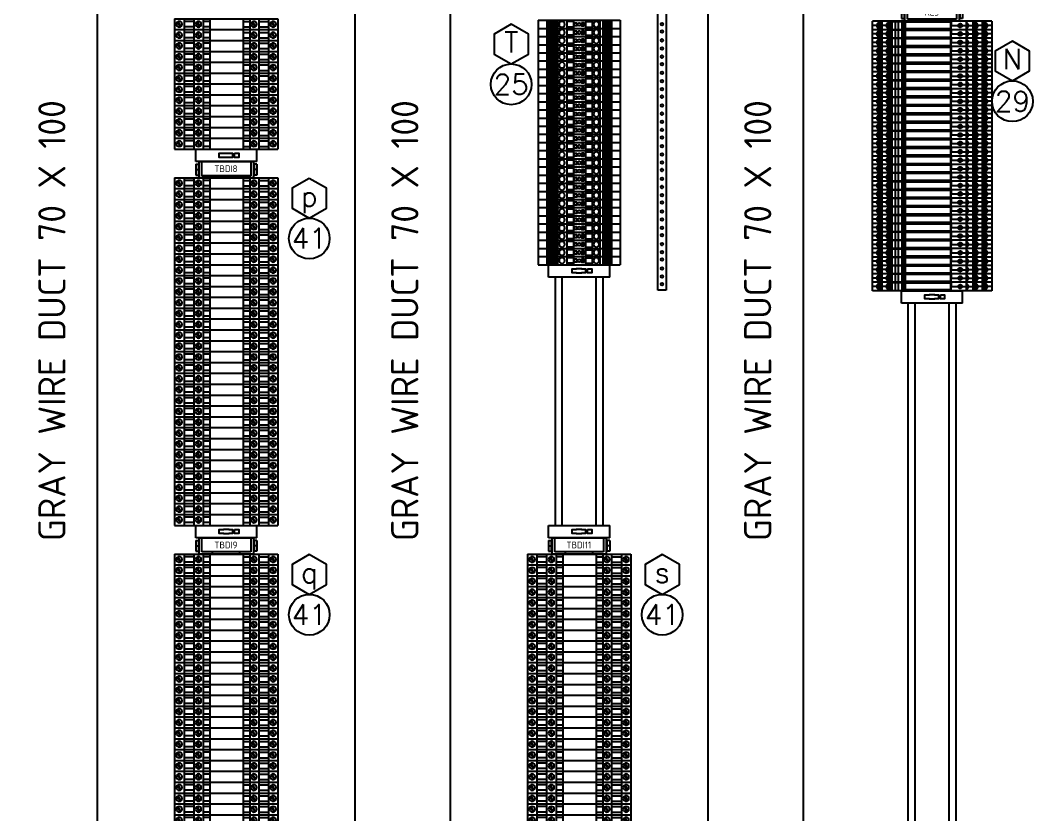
# Model space of a CAD drawing. Header units: inches. Extents: x 564911 to 603980, y 458630 to 507164.
# Drawn here: x 585152 to 585898, y 498886 to 499472 of the extents above; entities that cross this region are included whole.
import ezdxf
from ezdxf.enums import TextEntityAlignment as Align

# ---------------------------------------------------------------- set-up
doc = ezdxf.new("R2010")
doc.units = ezdxf.units.IN
doc.header["$MEASUREMENT"] = 0
for name, color, linetype in [('ANN-SMTEXT', 2, 'Continuous'), ('rial', 11, 'Continuous'), ('TER', 4, 'Continuous')]:
    doc.layers.add(name, color=color, linetype=linetype)
doc.styles.add('ISO3098B', font='ISO3098B.shx')
doc.styles.add('S', font='SIMPLEX.SHX')

# ---------------------------------------------------------------- blocks, each defined once
blk = doc.blocks.new('STOPER')
at = {"color": 0}
for points in [[(22179.34, -20542.87), (22175.95, -20542.87), (22175.95, -20539.79), (22179.34, -20539.79)], [(22179.34, -20539.79), (22179.34, -20539.65), (22183.04, -20539.65), (22183.04, -20539.79)], [(22183.04, -20539.79), (22185.81, -20539.79), (22185.81, -20542.87), (22183.04, -20542.87)], [(22183.04, -20542.87), (22183.04, -20543.01), (22179.34, -20543.01), (22179.34, -20542.87)]]:
    blk.add_lwpolyline(points, dxfattribs=at)
blk.add_lwpolyline([(22187.35, -20539.78), (22190.43, -20539.78), (22190.43, -20542.86), (22187.35, -20542.86)], close=True, dxfattribs=at)
at = {"layer": 'TER', "color": 0}
for p, q in [((22158.68, -20545.88), (22158.68, -20536.78)), ((22158.68, -20536.78), (22203.7, -20536.78)), ((22203.7, -20545.88), (22203.7, -20536.78)), ((22203.7, -20545.88), (22158.68, -20545.88))]:
    blk.add_line(p, q, dxfattribs=at)
blk = doc.blocks.new('1492JD3FB')
at = {"color": 90}
for p, q in [((579692.66, 513553.91, -2.05), (579692.66, 513545.91, -2.05)), ((579692.66, 513553.91), (579692.66, 513545.91)), ((579692.66, 513553.91), (579768.86, 513553.91)), ((579697.03, 513548), (579694.94, 513551.62)), ((579697.38, 513548.2), (579695.29, 513551.82)), ((579699.66, 513553.91, 28.8), (579699.66, 513545.91, 28.8)), ((579699.66, 513553.91, 28.8), (579699.66, 513545.91, 28.8)), ((579706.81, 513551.91, 57.59), (579699.66, 513551.91, 57.59)), ((579706.81, 513553.91, 28.8), (579706.81, 513545.91, 28.8)), ((579706.81, 513553.91, 28.8), (579706.81, 513545.91, 28.8)), ((579711.18, 513548), (579709.09, 513551.62)), ((579711.53, 513548.2), (579709.44, 513551.82)), ((579713.81, 513553.91, 28.8), (579713.81, 513545.91, 28.8)), ((579713.81, 513553.91, 28.8), (579713.81, 513545.91, 28.8)), ((579718.72, 513551.91, 28.8), (579713.81, 513551.91, 28.8)), ((579718.72, 513553.91, 47.95), (579718.72, 513545.91, 47.95)), ((579743.3, 513553.91, 19.15), (579743.3, 513545.91, 19.15)), ((579743.3, 513551.91), (579748.21, 513551.91)), ((579748.21, 513553.91, 29.8), (579748.21, 513545.91, 29.8)), ((579748.21, 513553.91, 35.7), (579748.21, 513545.91, 35.7)), ((579752.08, 513548), (579749.99, 513551.62)), ((579752.43, 513548.2), (579750.34, 513551.82)), ((579754.71, 513553.91, 28.8), (579754.71, 513545.91, 28.8)), ((579754.71, 513553.91, 28.8), (579754.71, 513545.91, 28.8)), ((579754.71, 513551.91, 57.59), (579761.86, 513551.91, 57.59)), ((579761.86, 513553.91, 28.8), (579761.86, 513545.91, 28.8)), ((579761.86, 513553.91, 28.8), (579761.86, 513545.91, 28.8)), ((579766.23, 513548), (579764.14, 513551.62)), ((579766.58, 513548.2), (579764.49, 513551.82)), ((579768.86, 513553.91, -2.05), (579768.86, 513545.91, -2.05)), ((579768.86, 513553.91), (579768.86, 513545.91)), ((579692.66, 513545.91), (579768.86, 513545.91)), ((579706.81, 513547.91, 57.59), (579699.66, 513547.91, 57.59)), ((579718.72, 513547.91, 28.8), (579713.81, 513547.91, 28.8)), ((579743.3, 513547.91), (579748.21, 513547.91)), ((579754.71, 513547.91, 57.59), (579761.86, 513547.91, 57.59))]:
    blk.add_line(p, q, dxfattribs=at)
at = {"color": 90, "extrusion": (-1, 1.15876e-15, 2.20861e-14)}
for p, q in [((579692.66, 513553.91, -2.05), (579692.66, 513545.91, -2.05)), ((579692.66, 513553.91), (579692.66, 513545.91)), ((579692.66, 513545.91), (579692.66, 513545.91, -2.05)), ((579692.66, 513545.91, -2.05), (579692.66, 513545.91)), ((579692.66, 513545.91), (579692.66, 513545.91, 2.05)), ((579692.66, 513545.91, 2.05), (579692.66, 513545.91))]:
    blk.add_line(p, q, dxfattribs=at)
at = {"color": 90, "extrusion": (-1, 1.15876e-15, 4.30509e-10)}
for p, q in [((579748.21, 513553.91, 29.8), (579748.21, 513545.91, 29.8)), ((579748.21, 513553.91, 35.7), (579748.21, 513545.91, 35.7))]:
    blk.add_line(p, q, dxfattribs=at)
at = {"color": 90, "extrusion": (1, -1.15876e-15, -1.1783e-16)}
for p, q in [((579768.86, 513553.91, -2.05), (579768.86, 513545.91, -2.05)), ((579768.86, 513553.91), (579768.86, 513545.91))]:
    blk.add_line(p, q, dxfattribs=at)
at = {"color": 90, "extrusion": (-1.15876e-15, -1, 4.93038e-32)}
for p, q in [((579692.66, 513545.91, -2.05), (579692.66, 513545.91)), ((579692.66, 513545.91), (579692.66, 513545.91, 2.05)), ((579695.31, 513545.91, 9.3), (579695.31, 513545.91, 9.76)), ((579695.31, 513545.91, 11.35), (579695.31, 513545.91, 11.82))]:
    blk.add_line(p, q, dxfattribs=at)
at = {"color": 90, "extrusion": (1.15876e-15, 1, -4.93038e-32)}
for p, q in [((579692.66, 513545.91), (579692.66, 513545.91, -2.05)), ((579692.66, 513545.91, 2.05), (579692.66, 513545.91)), ((579695.31, 513545.91, 9.76), (579695.31, 513545.91, 9.3)), ((579695.31, 513545.91, 11.82), (579695.31, 513545.91, 11.35))]:
    blk.add_line(p, q, dxfattribs=at)
at = {"color": 90, "extrusion": (-1, 1.15876e-15, 1.1783e-16)}
for p, q in [((579695.31, 513545.91, 9.76), (579695.31, 513545.91, 9.3)), ((579695.31, 513545.91, 9.3), (579695.31, 513545.91, 9.76)), ((579695.31, 513545.91, 11.35), (579695.31, 513545.91, 11.82)), ((579695.31, 513545.91, 11.82), (579695.31, 513545.91, 11.35))]:
    blk.add_line(p, q, dxfattribs=at)
at = {"color": 90, "extrusion": (-1.1783e-16, 2.22045e-16, -1)}
for centre in [(-579696.16, 513549.91), (-579710.31, 513549.91)]:
    blk.add_circle(centre, 2.1, dxfattribs=at)
at = {"color": 90, "extrusion": (1.1783e-16, 2.22045e-16, -1)}
for centre in [(-579751.21, 513549.91), (-579765.36, 513549.91)]:
    blk.add_circle(centre, 2.1, dxfattribs=at)
blk = doc.blocks.new('AB1492-GM35')
at = {"color": 4}
for p, q in [((5057.57, 1338.74), (5069.57, 1338.74)), ((5057.57, 1298.74), (5057.57, 1338.74)), ((5057.57, 1336.74), (5068.07, 1336.74)), ((5059.57, 1341.24), (5067.57, 1341.24)), ((5059.57, 1341.24), (5059.57, 1338.74)), ((5059.57, 1339.24), (5067.57, 1339.24)), ((5063.57, 1341.24), (5063.57, 1339.24)), ((5067.57, 1341.24), (5067.57, 1338.74)), ((5068.07, 1336.74), (5068.07, 1328.74)), ((5069.57, 1338.74), (5069.57, 1298.74)), ((5069.57, 1328.74), (5068.07, 1328.74)), ((5068.07, 1328.74), (5068.07, 1308.74)), ((5068.07, 1308.74), (5068.07, 1300.74)), ((5069.57, 1308.74), (5068.07, 1308.74)), ((5068.07, 1300.74), (5057.57, 1300.74)), ((5069.57, 1298.74), (5057.57, 1298.74)), ((5059.57, 1296.24), (5059.57, 1298.74)), ((5059.57, 1298.24), (5067.57, 1298.24)), ((5063.57, 1296.24), (5063.57, 1298.24)), ((5067.57, 1296.24), (5067.57, 1298.74)), ((5059.57, 1296.24), (5067.57, 1296.24))]:
    blk.add_line(p, q, dxfattribs=at)
at = {"style": 'ISO3098B'}
for tag, p in [('A', (5060.59, 1318.74)), ('B', (5064.59, 1318.74))]:
    blk.add_attdef(tag, text='', height=3, rotation=90, dxfattribs=at).set_placement(p, align=Align.MIDDLE_CENTER)
blk = doc.blocks.new('AB1492 J4')
at = {"color": 107, "extrusion": (9.75062e-16, 1, -1.1783e-16)}
for p, q in [((5217.44, 1348.87, -2.05), (5223.44, 1348.87, -2.05)), ((5217.44, 1348.87), (5223.44, 1348.87))]:
    blk.add_line(p, q, dxfattribs=at)
at = {"color": 107}
for p, q in [((5217.44, 1348.87, -2.05), (5223.44, 1348.87, -2.05)), ((5217.44, 1348.87), (5223.44, 1348.87)), ((5217.44, 1288.57), (5217.44, 1348.87)), ((5223.44, 1288.57), (5223.44, 1348.87)), ((5217.44, 1341.57, -3.05), (5223.44, 1341.57, -3.05)), ((5217.44, 1339.89, -3.05), (5223.44, 1339.89, -3.05)), ((5217.44, 1338.26, -3.05), (5223.44, 1338.26, -3.05)), ((5217.44, 1336.81, -3.05), (5223.44, 1336.81, -3.05)), ((5217.44, 1336.15, 9.3), (5223.44, 1336.15, 9.3)), ((5217.44, 1333.94, 36.3), (5223.44, 1333.94, 36.3)), ((5217.44, 1333.94, 36.3), (5223.44, 1333.94, 36.3)), ((5217.44, 1328.22, 29.8), (5223.44, 1328.22, 29.8)), ((5217.44, 1328.22, 35.7), (5223.44, 1328.22, 35.7)), ((5218.44, 1323.32), (5218.44, 1328.22)), ((5222.44, 1323.32), (5222.44, 1328.22)), ((5217.44, 1323.32, 19.15), (5223.44, 1323.32, 19.15)), ((5217.44, 1314.63, 47.95), (5223.44, 1314.63, 47.95)), ((5218.44, 1314.63, 28.8), (5218.44, 1309.72, 28.8)), ((5222.44, 1314.63, 28.8), (5222.44, 1309.72, 28.8)), ((5217.44, 1309.72, 28.8), (5223.44, 1309.72, 28.8)), ((5217.44, 1309.72, 28.8), (5223.44, 1309.72, 28.8)), ((5217.44, 1302.72, 28.8), (5223.44, 1302.72, 28.8)), ((5217.44, 1302.72, 28.8), (5223.44, 1302.72, 28.8)), ((5217.44, 1301.3, 9.3), (5223.44, 1301.3, 9.3)), ((5217.44, 1300.64, -3.05), (5223.44, 1300.64, -3.05)), ((5217.44, 1299.19, -3.05), (5223.44, 1299.19, -3.05)), ((5217.44, 1297.55, -3.05), (5223.44, 1297.55, -3.05)), ((5217.44, 1295.88, -3.05), (5223.44, 1295.88, -3.05)), ((5217.44, 1288.57, -2.05), (5223.44, 1288.57, -2.05)), ((5217.44, 1288.57), (5223.44, 1288.57))]:
    blk.add_line(p, q, dxfattribs=at)
at = {"color": 107, "extrusion": (-5.71519e-32, 1.1783e-16, -1)}
for p, q in [((5217.44, 1342.56, -3.05), (5223.44, 1342.56, -3.05)), ((5217.44, 1340.88, -3.05), (5223.44, 1340.88, -3.05)), ((5217.44, 1339.25, -3.05), (5223.44, 1339.25, -3.05)), ((5217.44, 1337.8, -3.05), (5223.44, 1337.8, -3.05))]:
    blk.add_line(p, q, dxfattribs=at)
at = {"color": 107, "extrusion": (-9.75062e-16, 1, 1.1783e-16)}
for p, q in [((5217.44, 1336.15, 9.3), (5223.44, 1336.15, 9.3)), ((5217.44, 1336.15, 9.76), (5223.44, 1336.15, 9.76))]:
    blk.add_line(p, q, dxfattribs=at)
at = {"color": 107, "extrusion": (-8.49823e-17, 0.087156, 0.996195)}
blk.add_line((5217.44, 1336.15, 9.76), (5223.44, 1336.15, 9.76), dxfattribs=at)
at = {"color": 107, "extrusion": (-9.75062e-16, -1, 4.30509e-10)}
for p, q in [((5217.44, 1328.22, 29.8), (5223.44, 1328.22, 29.8)), ((5217.44, 1328.22, 35.7), (5223.44, 1328.22, 35.7))]:
    blk.add_line(p, q, dxfattribs=at)
at = {"color": 107, "extrusion": (-9.75062e-16, -1, 1.1783e-16)}
for p, q in [((5217.44, 1301.3, 9.3), (5223.44, 1301.3, 9.3)), ((5217.44, 1301.3, 9.76), (5223.44, 1301.3, 9.76)), ((5223.44, 1291.22, 9.76), (5223.44, 1291.22, 9.3)), ((5223.44, 1291.22, 9.3), (5223.44, 1291.22, 9.76)), ((5223.44, 1291.22, 11.35), (5223.44, 1291.22, 11.82)), ((5223.44, 1291.22, 11.82), (5223.44, 1291.22, 11.35))]:
    blk.add_line(p, q, dxfattribs=at)
at = {"color": 107, "extrusion": (-8.49823e-17, -0.087156, 0.996195)}
blk.add_line((5217.44, 1301.3, 9.76), (5223.44, 1301.3, 9.76), dxfattribs=at)
at = {"color": 107, "extrusion": (-5.71519e-32, -1.1783e-16, -1)}
for p, q in [((5217.44, 1299.65, -3.05), (5223.44, 1299.65, -3.05)), ((5217.44, 1298.2, -3.05), (5223.44, 1298.2, -3.05)), ((5217.44, 1296.56, -3.05), (5223.44, 1296.56, -3.05)), ((5217.44, 1294.89, -3.05), (5223.44, 1294.89, -3.05))]:
    blk.add_line(p, q, dxfattribs=at)
at = {"color": 107, "extrusion": (1, -9.75062e-16, 4.93038e-32)}
for p, q in [((5223.44, 1291.22, 9.3), (5223.44, 1291.22, 9.76)), ((5223.44, 1291.22, 11.35), (5223.44, 1291.22, 11.82)), ((5223.44, 1288.57, -2.05), (5223.44, 1288.57)), ((5223.44, 1288.57), (5223.44, 1288.57, 2.05))]:
    blk.add_line(p, q, dxfattribs=at)
at = {"color": 107, "extrusion": (-1, 9.75062e-16, -4.93038e-32)}
for p, q in [((5223.44, 1291.22, 9.76), (5223.44, 1291.22, 9.3)), ((5223.44, 1291.22, 11.82), (5223.44, 1291.22, 11.35)), ((5223.44, 1288.57), (5223.44, 1288.57, -2.05)), ((5223.44, 1288.57, 2.05), (5223.44, 1288.57))]:
    blk.add_line(p, q, dxfattribs=at)
at = {"color": 107, "extrusion": (-9.75062e-16, -1, 2.20861e-14)}
for p, q in [((5217.44, 1288.57, -2.05), (5223.44, 1288.57, -2.05)), ((5217.44, 1288.57), (5223.44, 1288.57)), ((5223.44, 1288.57), (5223.44, 1288.57, -2.05)), ((5223.44, 1288.57, -2.05), (5223.44, 1288.57)), ((5223.44, 1288.57), (5223.44, 1288.57, 2.05)), ((5223.44, 1288.57, 2.05), (5223.44, 1288.57))]:
    blk.add_line(p, q, dxfattribs=at)
at = {"color": 107}
for points, elevation in [([(5219.25, 1320.39), (5221.64, 1320.39), (5221.64, 1322.23), (5219.25, 1322.23)], 19.15), ([(5219.25, 1317.05), (5221.64, 1317.05), (5221.64, 1315.2), (5219.25, 1315.2)], 47.95)]:
    blk.add_lwpolyline(points, close=True, dxfattribs=dict(at, elevation=elevation))
at = {"color": 107, "extrusion": (-2.22045e-16, -1.1783e-16, -1)}
for centre in [(-5220.44, 1331.37, -35.68), (-5220.44, 1306.03, -29.59)]:
    blk.add_circle(centre, 2.1, dxfattribs=at)
at = {"color": 107}
blk.add_circle((5220.44, 1318.72), 1.15, dxfattribs=at)
at = {"color": 107, "style": 'ISO3098B'}
for p in [(5220.36, 1345.28), (5220.36, 1291.3, -3.05)]:
    blk.add_attdef('1', text='', height=3, rotation=90, dxfattribs=at).set_placement(p, align=Align.MIDDLE_CENTER)
blk = doc.blocks.new('CR')
at = {"color": 103}
for p, q in [((5563.76, 1364.15), (5563.76, 1276.15)), ((5563.76, 1364.15), (5569.96, 1364.15)), ((5566.86, 1357.7), (5563.76, 1357.7)), ((5565.01, 1359.52), (5564.98, 1359.42)), ((5564.98, 1359.42), (5564.98, 1359.35)), ((5564.98, 1359.35), (5564.98, 1359.25)), ((5564.98, 1359.25), (5564.98, 1359.15)), ((5564.98, 1359.15), (5564.98, 1359.05)), ((5564.98, 1359.05), (5564.98, 1358.95)), ((5564.98, 1358.95), (5565.01, 1358.85)), ((5565.03, 1359.62), (5565.01, 1359.52)), ((5565.01, 1358.85), (5565.03, 1358.75)), ((5565.06, 1359.72), (5565.03, 1359.62)), ((5565.03, 1358.75), (5565.06, 1358.65)), ((5565.05, 1359.52), (5568.71, 1359.52)), ((5568.71, 1358.82), (5565.05, 1358.82)), ((5565.08, 1359.82), (5565.06, 1359.72)), ((5565.06, 1358.65), (5565.08, 1358.57)), ((5565.11, 1359.9), (5565.09, 1359.82)), ((5565.09, 1358.57), (5565.11, 1358.47)), ((5565.16, 1360), (5565.11, 1359.9)), ((5565.11, 1358.47), (5565.16, 1358.37)), ((5565.21, 1360.07), (5565.16, 1360)), ((5565.16, 1358.37), (5565.21, 1358.3)), ((5565.26, 1360.17), (5565.21, 1360.07)), ((5565.21, 1358.3), (5565.24, 1358.2)), ((5565.24, 1358.2), (5565.31, 1358.12)), ((5565.31, 1360.25), (5565.26, 1360.17)), ((5565.36, 1360.32), (5565.31, 1360.25)), ((5565.31, 1358.12), (5565.36, 1358.05)), ((5565.44, 1360.4), (5565.37, 1360.32)), ((5565.37, 1358.05), (5565.41, 1357.97)), ((5565.42, 1357.97), (5565.49, 1357.9)), ((5565.49, 1360.47), (5565.44, 1360.4)), ((5565.57, 1360.55), (5565.49, 1360.47)), ((5565.49, 1357.9), (5565.57, 1357.82)), ((5565.64, 1360.6), (5565.57, 1360.55)), ((5565.57, 1357.82), (5565.64, 1357.77)), ((5565.72, 1360.67), (5565.65, 1360.6)), ((5565.65, 1357.77), (5565.72, 1357.7)), ((5565.8, 1360.72), (5565.72, 1360.67)), ((5565.9, 1360.77), (5565.8, 1360.72)), ((5565.97, 1360.82), (5565.9, 1360.77)), ((5566.08, 1360.87), (5565.98, 1360.82)), ((5566.15, 1360.92), (5566.08, 1360.87)), ((5566.25, 1360.95), (5566.15, 1360.92)), ((5566.35, 1360.97), (5566.26, 1360.95)), ((5566.43, 1361), (5566.36, 1360.97)), ((5566.53, 1361.02), (5566.43, 1361)), ((5566.63, 1361.05), (5566.53, 1361.02)), ((5566.74, 1361.05), (5566.64, 1361.05)), ((5566.84, 1361.05), (5566.74, 1361.05)), ((5566.94, 1361.05), (5566.84, 1361.05)), ((5566.86, 1364.15), (5566.86, 1361.05)), ((5566.86, 1357.7), (5569.96, 1357.7)), ((5566.86, 1357.7), (5566.86, 1354.05)), ((5567.04, 1361.05), (5566.94, 1361.05)), ((5567.14, 1361.02), (5567.04, 1361.05)), ((5567.24, 1361.02), (5567.14, 1361.02)), ((5567.32, 1361), (5567.25, 1361.02)), ((5567.42, 1360.97), (5567.32, 1361)), ((5567.52, 1360.95), (5567.42, 1360.97)), ((5567.63, 1360.9), (5567.53, 1360.95)), ((5567.7, 1360.87), (5567.63, 1360.9)), ((5567.8, 1360.82), (5567.7, 1360.87)), ((5567.88, 1360.77), (5567.8, 1360.82)), ((5567.96, 1360.72), (5567.88, 1360.77)), ((5568.03, 1360.65), (5567.96, 1360.72)), ((5568.11, 1360.6), (5568.03, 1360.65)), ((5568.03, 1357.7), (5568.11, 1357.75)), ((5568.18, 1360.52), (5568.11, 1360.6)), ((5568.11, 1357.75), (5568.18, 1357.82)), ((5568.26, 1360.47), (5568.19, 1360.52)), ((5568.19, 1357.82), (5568.26, 1357.87)), ((5568.34, 1360.4), (5568.26, 1360.47)), ((5568.26, 1357.87), (5568.31, 1357.95)), ((5568.31, 1357.95), (5568.39, 1358.02)), ((5568.39, 1360.32), (5568.34, 1360.4)), ((5568.44, 1360.22), (5568.39, 1360.32)), ((5568.39, 1358.02), (5568.44, 1358.12)), ((5568.51, 1360.15), (5568.44, 1360.22)), ((5568.44, 1358.12), (5568.49, 1358.2)), ((5568.49, 1358.2), (5568.54, 1358.27)), ((5568.54, 1360.07), (5568.52, 1360.15)), ((5568.59, 1359.97), (5568.54, 1360.07)), ((5568.54, 1358.27), (5568.59, 1358.37)), ((5568.64, 1359.9), (5568.59, 1359.97)), ((5568.59, 1358.37), (5568.64, 1358.45)), ((5568.67, 1359.8), (5568.64, 1359.9)), ((5568.64, 1358.45), (5568.67, 1358.55)), ((5568.69, 1359.7), (5568.67, 1359.8)), ((5568.67, 1358.55), (5568.69, 1358.65)), ((5568.72, 1359.6), (5568.69, 1359.7)), ((5568.69, 1358.65), (5568.72, 1358.72)), ((5568.74, 1359.52), (5568.72, 1359.6)), ((5568.72, 1358.72), (5568.74, 1358.82)), ((5568.77, 1359.42), (5568.74, 1359.52)), ((5568.74, 1358.82), (5568.77, 1358.92)), ((5568.77, 1359.32), (5568.77, 1359.42)), ((5568.77, 1359.22), (5568.77, 1359.32)), ((5568.77, 1359.12), (5568.77, 1359.22)), ((5568.77, 1359.02), (5568.77, 1359.12)), ((5568.77, 1358.92), (5568.77, 1359.02)), ((5569.96, 1364.15), (5569.96, 1276.15)), ((5563.76, 1357.15), (5569.96, 1357.15)), ((5563.76, 1350.7), (5566.86, 1350.7)), ((5563.76, 1350.15), (5569.96, 1350.15)), ((5565.01, 1352.55), (5564.98, 1352.45)), ((5564.98, 1352.45), (5564.98, 1352.35)), ((5564.98, 1352.35), (5564.98, 1352.25)), ((5564.98, 1352.25), (5564.98, 1352.15)), ((5564.98, 1352.15), (5564.98, 1352.05)), ((5564.98, 1352.05), (5564.98, 1351.95)), ((5564.98, 1351.95), (5565.01, 1351.85)), ((5565.03, 1352.65), (5565.01, 1352.55)), ((5565.01, 1351.85), (5565.03, 1351.77)), ((5565.06, 1352.72), (5565.03, 1352.65)), ((5565.03, 1351.77), (5565.06, 1351.67)), ((5565.05, 1352.52), (5568.71, 1352.52)), ((5568.71, 1351.82), (5565.05, 1351.82)), ((5565.08, 1352.82), (5565.06, 1352.72)), ((5565.06, 1351.67), (5565.08, 1351.57)), ((5565.14, 1352.92), (5565.09, 1352.82)), ((5565.09, 1351.57), (5565.11, 1351.47)), ((5565.11, 1351.47), (5565.16, 1351.4)), ((5565.16, 1353), (5565.14, 1352.92)), ((5565.21, 1353.1), (5565.16, 1353)), ((5565.16, 1351.4), (5565.19, 1351.3)), ((5565.19, 1351.3), (5565.24, 1351.22)), ((5565.26, 1353.17), (5565.21, 1353.1)), ((5565.24, 1351.22), (5565.29, 1351.15)), ((5565.31, 1353.25), (5565.26, 1353.17)), ((5565.29, 1351.15), (5565.36, 1351.05)), ((5565.39, 1353.32), (5565.31, 1353.25)), ((5565.37, 1351.05), (5565.41, 1350.97)), ((5565.44, 1353.42), (5565.39, 1353.32)), ((5565.42, 1350.97), (5565.49, 1350.9)), ((5565.52, 1353.47), (5565.44, 1353.42)), ((5565.49, 1350.9), (5565.57, 1350.85)), ((5565.57, 1353.55), (5565.52, 1353.47)), ((5565.64, 1353.62), (5565.57, 1353.55)), ((5565.57, 1350.85), (5565.62, 1350.77)), ((5565.62, 1350.77), (5565.69, 1350.7)), ((5565.72, 1353.67), (5565.65, 1353.62)), ((5565.82, 1353.72), (5565.72, 1353.67)), ((5565.9, 1353.8), (5565.82, 1353.72)), ((5565.97, 1353.85), (5565.9, 1353.8)), ((5566.08, 1353.87), (5565.98, 1353.85)), ((5566.15, 1353.92), (5566.08, 1353.87)), ((5566.25, 1353.95), (5566.15, 1353.92)), ((5566.35, 1353.97), (5566.26, 1353.95)), ((5566.46, 1354), (5566.36, 1353.97)), ((5566.53, 1354.02), (5566.46, 1354)), ((5566.63, 1354.05), (5566.53, 1354.02)), ((5566.74, 1354.05), (5566.64, 1354.05)), ((5566.84, 1354.05), (5566.74, 1354.05)), ((5566.94, 1354.05), (5566.84, 1354.05)), ((5569.93, 1350.7), (5566.86, 1350.7)), ((5566.86, 1347.02), (5566.86, 1350.7)), ((5567.04, 1354.05), (5566.94, 1354.05)), ((5567.14, 1354.05), (5567.04, 1354.05)), ((5567.24, 1354.02), (5567.14, 1354.05)), ((5567.35, 1354), (5567.25, 1354.02)), ((5567.42, 1353.97), (5567.35, 1354)), ((5567.52, 1353.95), (5567.42, 1353.97)), ((5567.63, 1353.9), (5567.53, 1353.95)), ((5567.7, 1353.87), (5567.63, 1353.9)), ((5567.8, 1353.82), (5567.7, 1353.87)), ((5567.88, 1353.77), (5567.8, 1353.82)), ((5567.96, 1353.72), (5567.88, 1353.77)), ((5568.06, 1353.65), (5567.96, 1353.72)), ((5568.03, 1350.7), (5568.11, 1350.75)), ((5568.13, 1353.6), (5568.06, 1353.65)), ((5568.11, 1350.75), (5568.18, 1350.82)), ((5568.21, 1353.52), (5568.14, 1353.6)), ((5568.19, 1350.82), (5568.24, 1350.87)), ((5568.26, 1353.45), (5568.21, 1353.52)), ((5568.24, 1350.87), (5568.31, 1350.95)), ((5568.34, 1353.4), (5568.26, 1353.45)), ((5568.31, 1350.95), (5568.39, 1351.02)), ((5568.39, 1353.3), (5568.34, 1353.4)), ((5568.46, 1353.22), (5568.39, 1353.3)), ((5568.39, 1351.02), (5568.44, 1351.1)), ((5568.44, 1351.1), (5568.49, 1351.2)), ((5568.51, 1353.15), (5568.47, 1353.22)), ((5568.49, 1351.2), (5568.54, 1351.27)), ((5568.57, 1353.07), (5568.52, 1353.15)), ((5568.54, 1351.27), (5568.59, 1351.37)), ((5568.59, 1352.97), (5568.57, 1353.07)), ((5568.64, 1352.87), (5568.59, 1352.97)), ((5568.59, 1351.37), (5568.62, 1351.45)), ((5568.62, 1351.45), (5568.67, 1351.55)), ((5568.67, 1352.8), (5568.64, 1352.87)), ((5568.69, 1352.7), (5568.67, 1352.8)), ((5568.67, 1351.55), (5568.69, 1351.65)), ((5568.72, 1352.6), (5568.69, 1352.7)), ((5568.69, 1351.65), (5568.72, 1351.72)), ((5568.74, 1352.5), (5568.72, 1352.6)), ((5568.72, 1351.72), (5568.74, 1351.82)), ((5568.77, 1352.42), (5568.74, 1352.5)), ((5568.74, 1351.82), (5568.77, 1351.92)), ((5568.77, 1352.32), (5568.77, 1352.42)), ((5568.77, 1352.22), (5568.77, 1352.32)), ((5568.77, 1352.12), (5568.77, 1352.22)), ((5568.77, 1352.02), (5568.77, 1352.12)), ((5568.77, 1351.92), (5568.77, 1352.02)), ((5563.76, 1345.15), (5569.96, 1345.15)), ((5565.01, 1345.45), (5564.98, 1345.35)), ((5564.98, 1345.35), (5564.98, 1345.25)), ((5564.98, 1345.25), (5564.98, 1345.15)), ((5565.03, 1345.62), (5565.01, 1345.52)), ((5565.01, 1345.52), (5565.01, 1345.45)), ((5565.06, 1345.72), (5565.03, 1345.62)), ((5568.71, 1345.52), (5565.05, 1345.52)), ((5565.11, 1345.82), (5565.06, 1345.72)), ((5565.14, 1345.9), (5565.11, 1345.82)), ((5565.19, 1346), (5565.14, 1345.9)), ((5565.24, 1346.07), (5565.19, 1346)), ((5565.29, 1346.17), (5565.24, 1346.07)), ((5565.34, 1346.25), (5565.29, 1346.17)), ((5565.39, 1346.32), (5565.34, 1346.25)), ((5565.47, 1346.4), (5565.39, 1346.32)), ((5565.54, 1346.47), (5565.47, 1346.4)), ((5565.59, 1346.52), (5565.54, 1346.47)), ((5565.67, 1346.6), (5565.59, 1346.52)), ((5565.77, 1346.65), (5565.67, 1346.6)), ((5565.85, 1346.72), (5565.77, 1346.65)), ((5565.92, 1346.77), (5565.85, 1346.72)), ((5566.02, 1346.82), (5565.92, 1346.77)), ((5566.1, 1346.85), (5566.03, 1346.82)), ((5566.2, 1346.9), (5566.1, 1346.85)), ((5566.28, 1346.92), (5566.2, 1346.9)), ((5566.38, 1346.95), (5566.28, 1346.92)), ((5566.48, 1346.97), (5566.38, 1346.95)), ((5566.58, 1347), (5566.48, 1346.97)), ((5566.68, 1347), (5566.59, 1347)), ((5566.79, 1347.02), (5566.69, 1347)), ((5566.89, 1347.02), (5566.79, 1347.02)), ((5566.88, 1342.32), (5566.88, 1345.15)), ((5566.96, 1347.02), (5566.89, 1347.02)), ((5567.07, 1347), (5566.97, 1347.02)), ((5567.17, 1347), (5567.07, 1347)), ((5567.27, 1346.97), (5567.17, 1347)), ((5567.37, 1346.95), (5567.27, 1346.97)), ((5567.47, 1346.92), (5567.37, 1346.95)), ((5567.55, 1346.9), (5567.47, 1346.92)), ((5567.65, 1346.85), (5567.55, 1346.9)), ((5567.75, 1346.82), (5567.65, 1346.85)), ((5567.83, 1346.77), (5567.75, 1346.82)), ((5567.9, 1346.72), (5567.83, 1346.77)), ((5568.01, 1346.65), (5567.91, 1346.72)), ((5568.08, 1346.6), (5568.01, 1346.65)), ((5568.16, 1346.52), (5568.08, 1346.6)), ((5568.21, 1346.47), (5568.16, 1346.52)), ((5568.29, 1346.4), (5568.21, 1346.47)), ((5568.36, 1346.32), (5568.29, 1346.4)), ((5568.41, 1346.25), (5568.36, 1346.32)), ((5568.46, 1346.17), (5568.41, 1346.25)), ((5568.51, 1346.07), (5568.47, 1346.17)), ((5568.57, 1346), (5568.52, 1346.07)), ((5568.62, 1345.9), (5568.57, 1346)), ((5568.64, 1345.82), (5568.62, 1345.9)), ((5568.69, 1345.72), (5568.64, 1345.82)), ((5568.72, 1345.62), (5568.69, 1345.72)), ((5568.74, 1345.52), (5568.72, 1345.62)), ((5568.74, 1345.45), (5568.74, 1345.52)), ((5568.77, 1345.35), (5568.74, 1345.45)), ((5568.77, 1345.25), (5568.77, 1345.35)), ((5568.77, 1345.15), (5568.77, 1345.25)), ((5566.86, 1342.32), (5565.41, 1340.87)), ((5566.98, 1342.3), (5565.41, 1340.72)), ((5566.71, 1342.3), (5565.41, 1341.02)), ((5567.11, 1342.3), (5565.44, 1340.6)), ((5567.23, 1342.27), (5565.46, 1340.5)), ((5566.54, 1342.27), (5565.46, 1341.2)), ((5567.33, 1342.25), (5565.49, 1340.37)), ((5567.46, 1342.2), (5565.51, 1340.27)), ((5566.31, 1342.2), (5565.54, 1341.4)), ((5567.53, 1342.15), (5565.56, 1340.17)), ((5567.63, 1342.1), (5565.61, 1340.1)), ((5567.73, 1342.05), (5565.66, 1340)), ((5567.81, 1342), (5565.74, 1339.92)), ((5565.96, 1342), (5565.74, 1341.75)), ((5567.88, 1341.92), (5565.79, 1339.85)), ((5567.95, 1341.85), (5565.86, 1339.77)), ((5568, 1341.77), (5565.94, 1339.7)), ((5568.08, 1341.7), (5566.01, 1339.65)), ((5568.13, 1341.62), (5566.11, 1339.6)), ((5568.18, 1341.52), (5566.19, 1339.52)), ((5568.23, 1341.42), (5566.29, 1339.5)), ((5568.28, 1341.32), (5566.39, 1339.45)), ((5568.3, 1341.22), (5566.51, 1339.42)), ((5568.33, 1341.1), (5566.61, 1339.4)), ((5568.35, 1340.97), (5566.73, 1339.37)), ((5568.35, 1340.85), (5566.88, 1339.37)), ((5566.88, 1333.62), (5566.88, 1339.37)), ((5568.35, 1340.7), (5567.01, 1339.37)), ((5568.33, 1340.55), (5567.18, 1339.4)), ((5568.28, 1340.35), (5567.38, 1339.45)), ((5568.13, 1340.07), (5567.66, 1339.57)), ((5563.76, 1334.3), (5566.88, 1334.3)), ((5564.32, 1333.62), (5569.4, 1333.62)), ((5564.32, 1333.62), (5564.32, 1300.59)), ((5569.96, 1334.3), (5566.88, 1334.3)), ((5569.4, 1333.62), (5569.4, 1300.59)), ((5569.9, 1300.59), (5563.83, 1300.59)), ((5563.83, 1295.4), (5563.83, 1300.59)), ((5569.9, 1299.53), (5563.83, 1299.53)), ((5569.9, 1298.24), (5563.83, 1298.24)), ((5569.9, 1288.26), (5569.9, 1300.59)), ((5563.83, 1288.26), (5563.83, 1295.4)), ((5569.9, 1295.4), (5563.83, 1295.4)), ((5569.9, 1293.24), (5563.83, 1293.24)), ((5569.9, 1290.82), (5563.83, 1290.82)), ((5563.76, 1283.15), (5569.96, 1283.15)), ((5569.9, 1289.53), (5563.83, 1289.53)), ((5569.9, 1288.26), (5563.83, 1288.26)), ((5564.96, 1288.15), (5564.96, 1288.05)), ((5564.96, 1288.05), (5564.98, 1287.95)), ((5564.98, 1287.95), (5564.98, 1287.85)), ((5564.98, 1287.85), (5565.01, 1287.77)), ((5565.01, 1287.77), (5565.03, 1287.67)), ((5565.26, 1287.77), (5565.01, 1287.77)), ((5565.03, 1287.67), (5565.06, 1287.57)), ((5565.06, 1287.57), (5565.08, 1287.47)), ((5565.09, 1287.47), (5565.14, 1287.4)), ((5565.14, 1287.4), (5565.16, 1287.3)), ((5565.16, 1287.3), (5565.21, 1287.22)), ((5565.21, 1287.22), (5565.26, 1287.12)), ((5565.26, 1287.12), (5565.31, 1287.05)), ((5565.3, 1287.77), (5568.43, 1287.77)), ((5565.31, 1287.05), (5565.39, 1286.97)), ((5565.39, 1286.97), (5565.44, 1286.9)), ((5565.44, 1286.9), (5565.52, 1286.82)), ((5565.52, 1286.82), (5565.59, 1286.75)), ((5565.59, 1286.75), (5565.67, 1286.7)), ((5565.67, 1286.7), (5565.75, 1286.62)), ((5565.75, 1286.62), (5565.82, 1286.57)), ((5565.82, 1286.57), (5565.92, 1286.52)), ((5565.92, 1286.52), (5566, 1286.47)), ((5566, 1286.47), (5566.1, 1286.42)), ((5566.1, 1286.42), (5566.18, 1286.4)), ((5566.18, 1286.4), (5566.28, 1286.37)), ((5566.28, 1286.37), (5566.38, 1286.35)), ((5566.38, 1286.35), (5566.48, 1286.32)), ((5566.48, 1286.32), (5566.56, 1286.3)), ((5566.56, 1286.3), (5566.66, 1286.27)), ((5566.66, 1286.27), (5566.76, 1286.27)), ((5566.76, 1286.27), (5566.86, 1286.27)), ((5566.86, 1286.27), (5566.96, 1286.27)), ((5566.86, 1286.27), (5566.86, 1283.15)), ((5566.97, 1286.27), (5567.07, 1286.27)), ((5567.07, 1286.27), (5567.17, 1286.3)), ((5567.17, 1286.3), (5567.27, 1286.32)), ((5567.27, 1286.32), (5567.37, 1286.32)), ((5567.37, 1286.32), (5567.45, 1286.37)), ((5567.45, 1286.37), (5567.55, 1286.4)), ((5567.55, 1286.4), (5567.65, 1286.42)), ((5567.65, 1286.42), (5567.73, 1286.47)), ((5567.73, 1286.47), (5567.83, 1286.52)), ((5567.83, 1286.52), (5567.9, 1286.57)), ((5567.91, 1286.57), (5567.98, 1286.62)), ((5567.98, 1286.62), (5568.06, 1286.7)), ((5568.06, 1286.7), (5568.13, 1286.75)), ((5568.14, 1286.75), (5568.21, 1286.82)), ((5568.21, 1286.82), (5568.29, 1286.9)), ((5568.29, 1286.9), (5568.36, 1286.97)), ((5568.36, 1286.97), (5568.41, 1287.05)), ((5568.41, 1287.05), (5568.46, 1287.12)), ((5568.47, 1287.77), (5568.74, 1287.77)), ((5568.47, 1287.12), (5568.51, 1287.2)), ((5568.52, 1287.2), (5568.57, 1287.3)), ((5568.57, 1287.3), (5568.62, 1287.37)), ((5568.62, 1287.37), (5568.64, 1287.47)), ((5568.64, 1287.47), (5568.69, 1287.57)), ((5568.69, 1287.57), (5568.72, 1287.65)), ((5568.72, 1287.65), (5568.74, 1287.75)), ((5568.74, 1287.85), (5568.77, 1287.95)), ((5568.74, 1287.75), (5568.74, 1287.85)), ((5568.77, 1288.05), (5568.77, 1288.15)), ((5568.77, 1287.95), (5568.77, 1288.05)), ((5563.76, 1282.6), (5569.96, 1282.6)), ((5569.96, 1276.15), (5563.76, 1276.15)), ((5565.01, 1281.47), (5564.98, 1281.37)), ((5564.98, 1281.37), (5564.98, 1281.27)), ((5564.98, 1281.27), (5564.98, 1281.17)), ((5564.98, 1281.17), (5564.98, 1281.07)), ((5564.98, 1281.07), (5564.98, 1280.97)), ((5564.98, 1280.97), (5564.98, 1280.87)), ((5564.98, 1280.87), (5565.01, 1280.77)), ((5565.03, 1281.55), (5565.01, 1281.47)), ((5565.26, 1281.45), (5565.01, 1281.45)), ((5565.01, 1280.77), (5565.03, 1280.67)), ((5565.26, 1280.77), (5565.01, 1280.77)), ((5565.06, 1281.65), (5565.03, 1281.55)), ((5565.03, 1280.67), (5565.06, 1280.6)), ((5565.08, 1281.75), (5565.06, 1281.65)), ((5565.06, 1280.6), (5565.08, 1280.5)), ((5565.11, 1281.85), (5565.09, 1281.75)), ((5565.09, 1280.5), (5565.11, 1280.4)), ((5565.16, 1281.92), (5565.11, 1281.85)), ((5565.11, 1280.4), (5565.16, 1280.32)), ((5565.21, 1282.02), (5565.16, 1281.92)), ((5565.16, 1280.32), (5565.21, 1280.22)), ((5565.26, 1282.1), (5565.21, 1282.02)), ((5565.21, 1280.22), (5565.26, 1280.15)), ((5565.31, 1282.17), (5565.26, 1282.1)), ((5565.26, 1280.15), (5565.31, 1280.07)), ((5568.43, 1281.45), (5565.3, 1281.45)), ((5565.3, 1280.77), (5568.43, 1280.77)), ((5565.36, 1282.27), (5565.31, 1282.17)), ((5565.31, 1280.07), (5565.36, 1279.97)), ((5565.41, 1282.35), (5565.37, 1282.27)), ((5565.37, 1279.97), (5565.44, 1279.9)), ((5565.49, 1282.4), (5565.42, 1282.35)), ((5565.44, 1279.9), (5565.49, 1279.82)), ((5565.57, 1282.47), (5565.49, 1282.4)), ((5565.49, 1279.82), (5565.57, 1279.77)), ((5565.64, 1282.55), (5565.57, 1282.47)), ((5565.57, 1279.77), (5565.64, 1279.7)), ((5565.72, 1282.6), (5565.65, 1282.55)), ((5565.65, 1279.7), (5565.72, 1279.65)), ((5565.72, 1279.65), (5565.8, 1279.57)), ((5565.8, 1279.57), (5565.9, 1279.52)), ((5565.9, 1279.52), (5565.97, 1279.47)), ((5565.98, 1279.47), (5566.05, 1279.42)), ((5566.05, 1279.42), (5566.15, 1279.4)), ((5566.15, 1279.4), (5566.25, 1279.35)), ((5566.25, 1279.35), (5566.33, 1279.32)), ((5566.33, 1279.32), (5566.43, 1279.3)), ((5566.43, 1279.3), (5566.53, 1279.27)), ((5566.53, 1279.27), (5566.63, 1279.27)), ((5566.64, 1279.27), (5566.74, 1279.25)), ((5566.74, 1279.25), (5566.84, 1279.25)), ((5566.84, 1279.25), (5566.94, 1279.25)), ((5566.86, 1279.25), (5566.86, 1276.15)), ((5566.94, 1279.25), (5567.04, 1279.25)), ((5567.04, 1279.25), (5567.12, 1279.27)), ((5567.12, 1279.27), (5567.22, 1279.27)), ((5567.22, 1279.27), (5567.32, 1279.3)), ((5567.32, 1279.3), (5567.42, 1279.32)), ((5567.42, 1279.32), (5567.52, 1279.37)), ((5567.53, 1279.37), (5567.6, 1279.4)), ((5567.6, 1279.4), (5567.7, 1279.45)), ((5567.7, 1279.45), (5567.78, 1279.47)), ((5567.78, 1279.47), (5567.88, 1279.52)), ((5567.88, 1279.52), (5567.96, 1279.57)), ((5567.96, 1279.57), (5568.03, 1279.65)), ((5568.03, 1279.65), (5568.11, 1279.7)), ((5568.11, 1282.55), (5568.06, 1282.6)), ((5568.18, 1282.47), (5568.11, 1282.55)), ((5568.11, 1279.7), (5568.18, 1279.77)), ((5568.26, 1282.42), (5568.19, 1282.47)), ((5568.19, 1279.77), (5568.26, 1279.85)), ((5568.31, 1282.35), (5568.26, 1282.42)), ((5568.26, 1279.85), (5568.34, 1279.92)), ((5568.39, 1282.27), (5568.31, 1282.35)), ((5568.34, 1279.92), (5568.39, 1280)), ((5568.44, 1282.2), (5568.39, 1282.27)), ((5568.39, 1280), (5568.44, 1280.07)), ((5568.49, 1282.1), (5568.44, 1282.2)), ((5568.44, 1280.07), (5568.49, 1280.15)), ((5568.47, 1281.45), (5568.74, 1281.45)), ((5568.47, 1280.77), (5568.74, 1280.77)), ((5568.54, 1282.02), (5568.49, 1282.1)), ((5568.49, 1280.15), (5568.54, 1280.22)), ((5568.59, 1281.92), (5568.54, 1282.02)), ((5568.54, 1280.22), (5568.59, 1280.32)), ((5568.64, 1281.85), (5568.59, 1281.92)), ((5568.59, 1280.32), (5568.64, 1280.42)), ((5568.67, 1281.75), (5568.64, 1281.85)), ((5568.64, 1280.42), (5568.67, 1280.5)), ((5568.69, 1281.65), (5568.67, 1281.75)), ((5568.67, 1280.5), (5568.69, 1280.6)), ((5568.72, 1281.57), (5568.69, 1281.65)), ((5568.69, 1280.6), (5568.72, 1280.7)), ((5568.74, 1281.47), (5568.72, 1281.57)), ((5568.72, 1280.7), (5568.74, 1280.8)), ((5568.77, 1281.37), (5568.74, 1281.47)), ((5568.74, 1280.8), (5568.77, 1280.87)), ((5568.77, 1281.27), (5568.77, 1281.37)), ((5568.77, 1281.17), (5568.77, 1281.27)), ((5568.77, 1281.07), (5568.77, 1281.17)), ((5568.77, 1280.97), (5568.77, 1281.07)), ((5568.77, 1280.87), (5568.77, 1280.97))]:
    blk.add_line(p, q, dxfattribs=at)
blk.add_circle((5566.88, 1340.85), 1.47, dxfattribs=at)

msp = doc.modelspace()

# ---------------------------------------------------------------- linework, layer by layer
at = {"color": 6}
for p, q in [((585621.41632, 499272.73257, 30.31011), (585621.41632, 499915.20118, 30.31011)), ((585627.58071, 499915.20118, 30.31011), (585627.58071, 499272.73257, 30.31011)), ((585627.58071, 499272.73257, 33.05886), (585621.41632, 499272.73257, 33.05886))]:
    msp.add_line(p, q, dxfattribs=at)
at = {"color": 0}
for points in [[(585138.44372, 499940.88081), (585208.44372, 499940.88081), (585208.44372, 498270.88081), (585138.44372, 498270.88081)], [(585398.44372, 499940.88081), (585468.44372, 499940.88081), (585468.44372, 498270.88081), (585398.44372, 498270.88081)], [(585658.44372, 499940.88081), (585728.44372, 499940.88081), (585728.44372, 498270.88081), (585658.44372, 498270.88081)]]:
    msp.add_lwpolyline(points, close=True, dxfattribs=at)
at = {"color": 1, "elevation": 0.71885}
for points in [[(585513.40284, 499468.56036), (585500.73583, 499461.24706), (585500.73583, 499446.62046), (585513.40284, 499439.30716), (585526.06984, 499446.62046), (585526.06984, 499461.24706)], [(585882.61798, 499456.10061), (585869.95098, 499448.78731), (585869.95098, 499434.16071), (585882.61798, 499426.84742), (585895.28499, 499434.16071), (585895.28499, 499448.78731)]]:
    msp.add_lwpolyline(points, close=True, dxfattribs=at)
at = {"color": 4, "elevation": 0.71885}
for points in [[(585364.6254, 499355.07438), (585351.9584, 499347.76108), (585351.9584, 499333.13448), (585364.6254, 499325.82119), (585377.2924, 499333.13448), (585377.2924, 499347.76108)], [(585364.6254, 499077.97438), (585351.9584, 499070.66108), (585351.9584, 499056.03448), (585364.6254, 499048.72119), (585377.2924, 499056.03448), (585377.2924, 499070.66108)], [(585624.6254, 499077.97438), (585611.9584, 499070.66108), (585611.9584, 499056.03448), (585624.6254, 499048.72119), (585637.2924, 499056.03448), (585637.2924, 499070.66108)]]:
    msp.add_lwpolyline(points, close=True, dxfattribs=at)
at = {"color": 6}
for centre in [(585624.49851, 499468.71831, 27.56136), (585624.49851, 499463.23545, 27.56136), (585624.49851, 499456.71831, 27.56136), (585624.49851, 499450.71831, 27.56136), (585624.49851, 499444.71831, 27.56136), (585624.49851, 499439.23545, 27.56136), (585624.49851, 499432.71831, 27.56136), (585624.49851, 499426.71831, 27.56136), (585624.49851, 499420.71831, 27.56136), (585624.49851, 499415.23545, 27.56136), (585624.49851, 499408.71831, 27.56136), (585624.49851, 499402.71831, 27.56136), (585624.49851, 499396.71831, 27.56136), (585624.49851, 499390.71831, 27.56136), (585624.49851, 499385.23545, 27.56136), (585624.49851, 499378.71831, 27.56136), (585624.49851, 499372.71831, 27.56136), (585624.49851, 499366.71831, 27.56136), (585624.49851, 499361.23545, 27.56136), (585624.49851, 499354.71831, 27.56136), (585624.49851, 499348.71831, 27.56136), (585624.49851, 499342.71831, 27.56136), (585624.49851, 499337.23545, 27.56136), (585624.49851, 499330.71831, 27.56136), (585624.49851, 499324.71831, 27.56136), (585624.49851, 499318.71831, 27.56136), (585624.49851, 499313.23545, 27.56136), (585624.49851, 499306.71831, 27.56136), (585624.49851, 499300.71831, 27.56136), (585624.49851, 499295.23545, 27.56136), (585624.49851, 499288.71831, 27.56136), (585624.49851, 499282.71831, 27.56136), (585624.49851, 499277.23545, 27.56136)]:
    msp.add_circle(centre, 1, dxfattribs=at)
at = {"color": 3}
for centre in [(585513.40284, 499424.30716, 0.71885), (585882.61798, 499411.84742, 0.71885), (585364.6254, 499310.82119, 0.71885), (585364.6254, 499033.72119, 0.71885), (585624.6254, 499033.72119, 0.71885)]:
    msp.add_circle(centre, 15, dxfattribs=at)
at = {"layer": 'rial'}
for p, q in [((585545.94367, 499099.51831, -2.20613), (585545.94367, 499282.41831)), ((585550.94367, 499099.51831, -2.20613), (585550.94367, 499282.41831)), ((585575.94367, 499099.51831, -2.20613), (585575.94367, 499282.41831)), ((585580.94367, 499282.41831), (585580.94367, 499099.51831, -2.20613)), ((585805.94367, 498283.21828), (585805.94367, 499263.23805, -1.49318)), ((585810.94367, 498283.21828), (585810.94367, 499263.23805, -1.49318)), ((585835.94367, 498283.21828), (585835.94367, 499263.23805, -1.49318)), ((585840.94367, 499263.23805, -1.49318), (585840.94367, 498283.21828))]:
    msp.add_line(p, q, dxfattribs=at)

# ---------------------------------------------------------------- block references
ref = msp.add_blockref('AB1492-GM35', (584504.7046, 504540.30316), dxfattribs=dict(rotation=270))
ref.add_attrib('1', 'RL3', dxfattribs={"height": 5, "style": 'ISO3098B'}).set_placement((585823.18411, 499477.40315), align=Align.MIDDLE_CENTER)
for p in [(5572.68502, -14081.291), (5572.68502, -14089.291), (5572.68502, -14097.291), (5572.68502, -14105.291), (5572.68502, -14113.291), (5572.68502, -14121.291), (5572.68502, -14129.291), (5572.68502, -14137.291), (5572.68502, -14145.291), (5572.68502, -14153.291), (5572.68502, -14161.291), (5572.68502, -14169.291), (5572.68502, -14198.391), (5572.68502, -14206.391), (5572.68502, -14214.391), (5572.68502, -14222.391), (5572.68502, -14230.391), (5572.68502, -14238.391), (5572.68502, -14246.391), (5572.68502, -14254.391), (5572.68502, -14262.391), (5572.68502, -14270.391), (5572.68502, -14278.391), (5572.68502, -14286.391), (5572.68502, -14294.391), (5572.68502, -14302.391), (5572.68502, -14310.391), (5572.68502, -14318.391), (5572.68502, -14326.391), (5572.68502, -14334.391), (5572.68502, -14342.391), (5572.68502, -14350.391), (5572.68502, -14358.391), (5572.68502, -14366.391), (5572.68502, -14374.391), (5572.68502, -14382.391), (5572.68502, -14390.391), (5572.68502, -14398.391), (5572.68502, -14406.391), (5572.68502, -14414.391), (5572.68502, -14422.391), (5572.68502, -14430.391), (5572.68502, -14438.391), (5572.68502, -14446.391), (5572.68502, -14475.491), (5832.68502, -14475.491), (5572.68502, -14483.491), (5832.68502, -14483.491), (5572.68502, -14491.491), (5832.68502, -14491.491), (5572.68502, -14499.491), (5832.68502, -14499.491), (5572.68502, -14507.491), (5832.68502, -14507.491), (5572.68502, -14515.491), (5832.68502, -14515.491), (5572.68502, -14523.491), (5832.68502, -14523.491), (5572.68502, -14531.491), (5832.68502, -14531.491), (5572.68502, -14539.491), (5832.68502, -14539.491), (5572.68502, -14547.491), (5832.68502, -14547.491), (5572.68502, -14555.491), (5832.68502, -14555.491), (5572.68502, -14563.491), (5832.68502, -14563.491), (5572.68502, -14571.491), (5832.68502, -14571.491), (5572.68502, -14579.491), (5832.68502, -14579.491), (5572.68502, -14587.491), (5832.68502, -14587.491), (5572.68502, -14595.491), (5832.68502, -14595.491), (5572.68502, -14603.491), (5832.68502, -14603.491), (5572.68502, -14611.491), (5832.68502, -14611.491), (5572.68502, -14619.491), (5832.68502, -14619.491), (5572.68502, -14627.491), (5832.68502, -14627.491), (5572.68502, -14635.491), (5832.68502, -14635.491), (5572.68502, -14643.491), (5832.68502, -14643.491), (5572.68502, -14651.491), (5832.68502, -14651.491), (5572.68502, -14659.491), (5832.68502, -14659.491), (5572.68502, -14667.491), (5832.68502, -14667.491)]:
    msp.add_blockref('1492JD3FB', p)
at = {"rotation": 270}
for name, p in [('AB1492 J4', (584244.72054, 504688.95622)), ('AB1492 J4', (584244.72054, 504682.95622)), ('CR', (584503.29497, 505034.4955)), ('AB1492 J4', (584244.72054, 504676.95622)), ('CR', (584503.29497, 505028.2957)), ('CR', (584503.29497, 505022.09591)), ('AB1492 J4', (584244.72054, 504670.95622)), ('CR', (584503.29497, 505015.89612)), ('AB1492 J4', (584244.72054, 504664.95622)), ('CR', (584503.29497, 505009.69632)), ('AB1492 J4', (584244.72054, 504658.95622)), ('CR', (584503.29497, 505003.49653)), ('AB1492 J4', (584244.72054, 504652.95622)), ('AB1492 J4', (584244.72054, 504646.95622)), ('CR', (584503.29497, 504997.29673)), ('AB1492 J4', (584244.72054, 504640.95622)), ('CR', (584503.29497, 504991.09694)), ('CR', (584503.29497, 504984.89715)), ('AB1492 J4', (584244.72054, 504634.95622)), ('CR', (584503.29497, 504978.69735)), ('AB1492 J4', (584244.72054, 504628.95622)), ('CR', (584503.29497, 504972.49756)), ('AB1492 J4', (584244.72054, 504622.95622)), ('AB1492 J4', (584244.72054, 504616.95622)), ('CR', (584503.29497, 504966.29776)), ('AB1492 J4', (584244.72054, 504610.95622)), ('CR', (584503.29497, 504960.09797)), ('AB1492 J4', (584244.72054, 504604.95622)), ('CR', (584503.29497, 504953.89818)), ('CR', (584503.29497, 504947.69838)), ('AB1492 J4', (584244.72054, 504598.95622)), ('CR', (584503.29497, 504941.49859)), ('AB1492 J4', (584244.72054, 504592.95622)), ('AB1492 J4', (584244.72054, 504586.95622)), ('CR', (584503.29497, 504935.29879)), ('AB1492 J4', (584244.72054, 504580.95622)), ('CR', (584503.29497, 504929.099)), ('AB1492 J4', (584244.72054, 504574.95622)), ('CR', (584503.29497, 504922.89921)), ('AB1492 J4', (584244.72054, 504568.95622)), ('CR', (584503.29497, 504916.69941)), ('CR', (584503.29497, 504910.49962)), ('AB1492 J4', (584244.72054, 504562.95622)), ('AB1492 J4', (584244.72054, 504556.95622)), ('CR', (584503.29497, 504904.29982)), ('AB1492 J4', (584244.72054, 504550.95622)), ('CR', (584503.29497, 504898.10003)), ('AB1492 J4', (584244.72054, 504544.95622)), ('CR', (584503.29497, 504891.90024)), ('AB1492 J4', (584244.72054, 504538.95622)), ('CR', (584503.29497, 504885.70044)), ('AB1492 J4', (584244.72054, 504532.95622)), ('AB1492 J4', (584244.72054, 504526.95622)), ('CR', (584503.29497, 504879.50065)), ('CR', (584503.29497, 504873.30085)), ('AB1492 J4', (584244.72054, 504520.95622)), ('CR', (584503.29497, 504867.10106)), ('AB1492 J4', (584244.72054, 504514.95622)), ('CR', (584503.29497, 504860.90127)), ('CR', (584503.29497, 504854.70147)), ('CR', (584503.29497, 504848.50168)), ('CR', (584503.29497, 504842.30188))]:
    msp.add_blockref(name, p, dxfattribs=at)
at = {"color": 0}
for p in [(563122.25479, 519913.39468), (563382.25479, 519828.29468), (563642.25479, 519809.11441), (563122.25479, 519636.29468), (563382.25479, 519636.29468)]:
    msp.add_blockref('STOPER', p, dxfattribs=at)
ref = msp.add_blockref('AB1492-GM35', (583984.7046, 504425.09001), dxfattribs=dict(rotation=270))
ref.add_attrib('1', 'TBDI8', dxfattribs={"height": 5, "style": 'ISO3098B'}).set_placement((585303.18411, 499362.19), align=Align.MIDDLE_CENTER)
ref = msp.add_blockref('AB1492-GM35', (583984.7046, 504147.99001), dxfattribs=dict(rotation=270))
ref.add_attrib('1', 'TBDI9', dxfattribs={"height": 5, "style": 'ISO3098B'}).set_placement((585303.18411, 499085.09), align=Align.MIDDLE_CENTER)
ref = msp.add_blockref('AB1492-GM35', (584244.7046, 504147.99001), dxfattribs=dict(rotation=270))
ref.add_attrib('1', 'TBDI11', dxfattribs={"height": 5, "style": 'ISO3098B'}).set_placement((585563.18411, 499085.09), align=Align.MIDDLE_CENTER)

# ---------------------------------------------------------------- texts
at = {"color": 3, "style": 'S'}
for s, p in [('25', (585513.40284, 499424.30716, 0.71885)), ('29', (585882.61798, 499411.84742, 0.71885)), ('41', (585364.6254, 499310.82119, 0.71885)), ('41', (585364.6254, 499033.72119, 0.71885)), ('41', (585624.6254, 499033.72119, 0.71885))]:
    msp.add_text(s, height=15, dxfattribs=at).set_placement(p, align=Align.MIDDLE_CENTER)
at = {"color": 0, "style": 'ISO3098B'}
for p in [(585175.00414, 499250.27273), (585435.00414, 499250.27273), (585695.00414, 499250.27273)]:
    msp.add_text('GRAY WIRE DUCT 70 X 100', height=20, rotation=90, dxfattribs=at).set_placement(p, align=Align.MIDDLE_CENTER)
at = {"color": 4, "style": 'S'}
for s, p in [('p', (585364.6254, 499341.90284, 0.71885)), ('q', (585364.6254, 499064.80284, 0.71885)), ('s', (585624.6254, 499064.80284, 0.71885))]:
    msp.add_text(s, height=15, dxfattribs=at).set_placement(p, align=Align.MIDDLE_CENTER)
at = {"layer": 'ANN-SMTEXT', "color": 1, "style": 'S'}
for s, p in [('T', (585513.40284, 499455.38882, 0.71885)), ('N', (585882.61798, 499442.92907, 0.71885))]:
    msp.add_text(s, height=15, dxfattribs=at).set_placement(p, align=Align.MIDDLE_CENTER)

doc.saveas('drawing.dxf')
